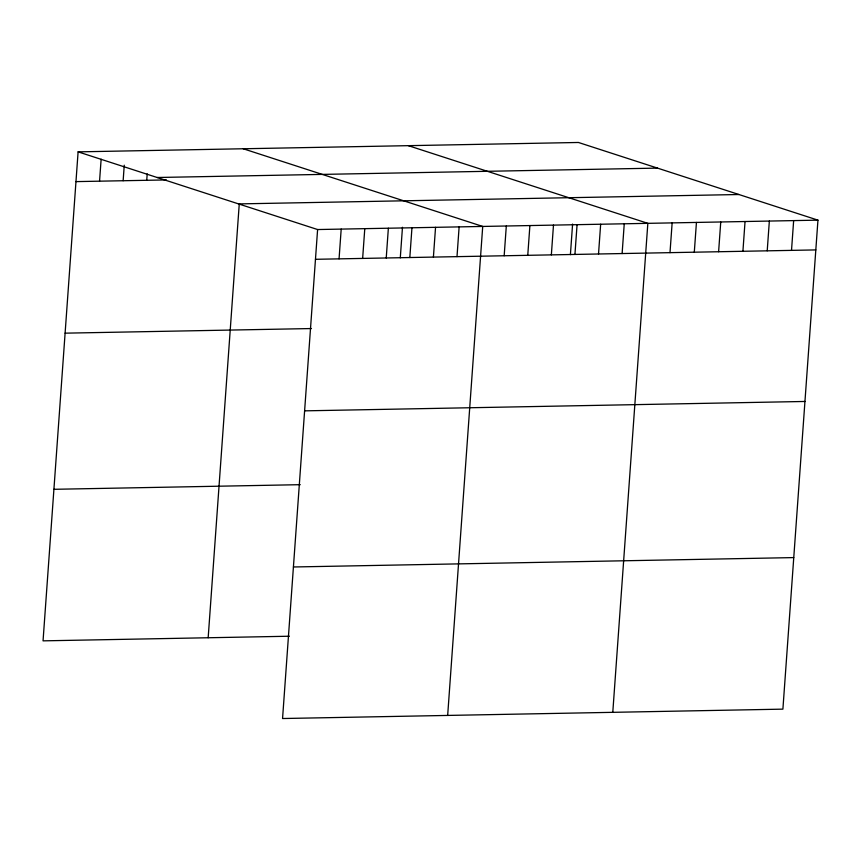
<?xml version="1.0" encoding="UTF-8"?>
<svg xmlns="http://www.w3.org/2000/svg" width="861" height="861" viewBox="0 0 861 861"><rect width="100%" height="100%" fill="white"/><g stroke="black" fill="none" stroke-linecap="round" stroke-linejoin="round"><path stroke-width="1.29" d="M78.103 151.859L317.601 229.543L282.559 718.526L782.897 709.141L817.95 220.147L578.441 142.474L78.103 151.859L43.05 640.853L289.414 636.225M99.553 181.176L101.135 159.177M123.145 180.735L124.253 165.204M146.736 180.293L147.199 173.825M208.168 637.753L239.272 203.777M339.062 258.86L341.193 229.091M362.642 258.418L364.784 228.649M386.234 257.966L388.365 228.208M400.29 257.848L402.474 227.272M409.825 257.525L411.956 227.767M433.406 257.084L435.548 227.326M456.997 256.643L459.128 226.884M447.666 715.426L482.72 226.443L243.211 148.759M504.169 255.76L506.311 226.002M527.761 255.319L529.892 225.56M551.352 254.878L553.483 225.108M570.402 254.652L572.597 224.075M574.933 254.436L577.074 224.667M598.524 253.984L600.655 224.226M622.116 253.543L624.247 223.785M612.784 712.338L647.838 223.343L408.329 145.66M669.998 252.65L672.14 222.891M694.3 252.187L696.441 222.429M718.612 251.735L720.743 221.977M742.914 251.283L745.045 221.525M767.216 250.82L769.347 221.062M791.517 250.368L793.648 220.61M157.132 177.495L657.481 168.11M75.972 181.617L166.388 179.927M238.572 203.906L738.91 194.521M317.601 229.543L817.95 220.147M315.47 259.301L815.819 249.916M65.102 333.164L311.467 328.547M304.611 410.848L804.949 401.463M53.909 489.306L300.274 484.678M293.418 566.979L793.767 557.594"/></g></svg>
